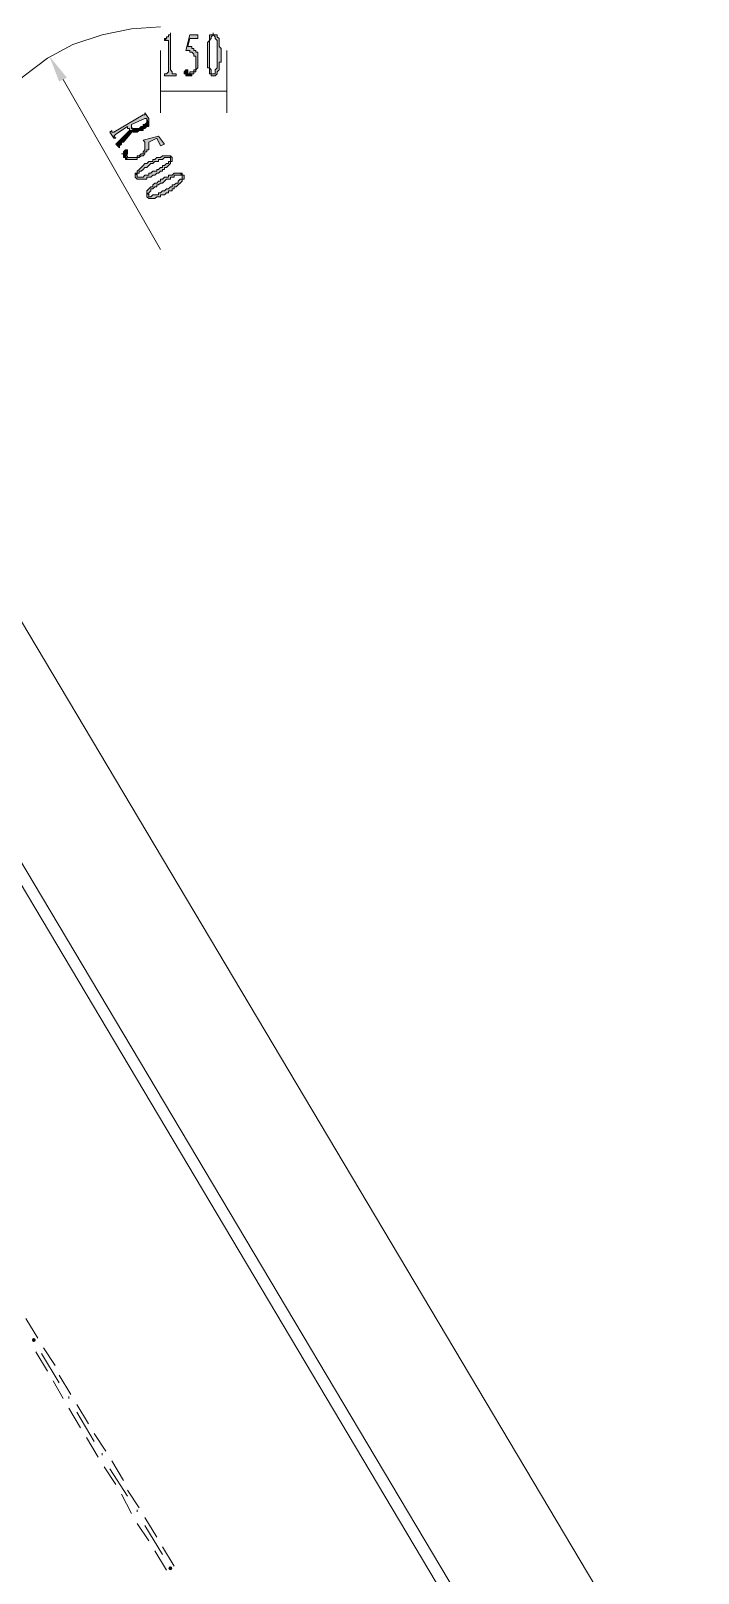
# Model space of a CAD drawing. Header units: millimetres. Extents: x 6 to 291, y 4 to 206.
# Drawn here: x 86.59 to 101.07, y 121.69 to 155.15 of the extents above; entities that cross this region are included whole.
import ezdxf

# ---------------------------------------------------------------- set-up
doc = ezdxf.new("R2010")
doc.units = ezdxf.units.MM
doc.layers.add('C00-00-00', color=7, linetype='Continuous')

msp = doc.modelspace()

# ---------------------------------------------------------------- hatches: boundary and pattern name
at = {"layer": 'C00-00-00'}
h = msp.add_hatch(color=256, dxfattribs=at)
h.dxf.hatch_style = 2
h.paths.add_polyline_path([(89.492664, 154.982336), (89.492664, 154.940001), (89.534998, 154.940001)])
h = msp.add_hatch(color=256, dxfattribs=at)
h.dxf.hatch_style = 2
h.paths.add_polyline_path([(89.619667, 155.109335), (89.619667, 155.067001), (89.577334, 155.067001), (89.577334, 155.024668), (89.535, 155.024668), (89.535, 154.982335), (89.492667, 154.982335), (89.535, 154.940001), (89.577334, 154.940001), (89.577334, 154.262668), (89.535, 154.220335), (89.492667, 154.220335), (89.492667, 154.178001), (89.746667, 154.178001), (89.746667, 154.220335), (89.662, 154.220335), (89.662, 154.262668), (89.619667, 154.305001)])
h = msp.add_hatch(color=256, dxfattribs=at)
h.dxf.hatch_style = 2
h.paths.add_polyline_path([(90.212331, 155.067004), (90.042998, 155.067004), (89.958331, 154.728338), (90.000664, 154.728338), (90.042998, 154.728338), (90.042998, 154.686004), (90.085331, 154.686004), (90.127664, 154.643671), (90.127664, 154.601338), (90.169998, 154.601338), (90.169998, 154.559004), (90.169998, 154.516671), (90.169998, 154.389671), (90.169998, 154.347338), (90.169998, 154.305004), (90.127664, 154.305004), (90.127664, 154.262671), (90.085331, 154.262671), (90.042998, 154.262671), (90.042998, 154.220338), (90.000664, 154.220338), (90.127664, 154.220338), (90.127664, 154.262671), (90.169998, 154.262671), (90.169998, 154.305004), (90.212331, 154.347338), (90.212331, 154.432004), (90.212331, 154.474338), (90.212331, 154.516671), (90.212331, 154.559004), (90.212331, 154.686004), (90.169998, 154.686004), (90.169998, 154.728338), (90.127664, 154.728338), (90.127664, 154.770671), (90.085331, 154.770671), (90.085331, 154.813004), (90.042998, 154.813004), (90.000664, 154.813004), (90.042998, 154.982338), (90.212331, 154.982338)])
h = msp.add_hatch(color=256, dxfattribs=at)
h.dxf.hatch_style = 2
h.paths.add_polyline_path([(90.466337, 155.067004), (90.466337, 155.024671), (90.466337, 154.982338), (90.466337, 154.940004), (90.424003, 154.897671), (90.424003, 154.770671), (90.424003, 154.516671), (90.424003, 154.474338), (90.424003, 154.389671), (90.424003, 154.347338), (90.466337, 154.347338), (90.466337, 154.305004), (90.466337, 154.262671), (90.466337, 154.220338), (90.551003, 154.220338), (90.50867, 154.220338), (90.50867, 154.262671), (90.50867, 154.305004), (90.466337, 154.347338), (90.466337, 154.516671), (90.466337, 154.770671), (90.466337, 154.940004), (90.50867, 154.982338), (90.50867, 155.024671), (90.551003, 155.067004)])
h = msp.add_hatch(color=256, dxfattribs=at)
h.dxf.hatch_style = 2
h.paths.add_polyline_path([(90.550997, 155.109335), (90.550997, 155.067001), (90.508664, 155.067001), (90.466331, 155.067001), (90.550997, 155.067001), (90.593331, 155.024668), (90.593331, 154.982335), (90.635664, 154.940001), (90.635664, 154.813001), (90.635664, 154.770668), (90.635664, 154.643668), (90.635664, 154.474335), (90.635664, 154.347335), (90.593331, 154.305001), (90.593331, 154.262668), (90.593331, 154.220335), (90.550997, 154.220335), (90.466331, 154.220335), (90.508664, 154.220335), (90.508664, 154.178001), (90.550997, 154.178001), (90.593331, 154.178001), (90.635664, 154.220335), (90.635664, 154.262668), (90.677997, 154.305001), (90.677997, 154.347335), (90.677997, 154.474335), (90.720331, 154.474335), (90.720331, 154.770668), (90.677997, 154.813001), (90.677997, 154.897668), (90.677997, 154.982335), (90.635664, 155.024668), (90.635664, 155.067001), (90.593331, 155.067001), (90.550997, 155.067001)])
h = msp.add_hatch(color=256, dxfattribs=at)
h.dxf.hatch_style = 2
h.paths.add_polyline_path([(87.375997, 154.13567), (87.206668, 154.051001), (86.994997, 154.601335)])
h = msp.add_hatch(color=256, dxfattribs=at)
h.dxf.hatch_style = 2
h.paths.add_polyline_path([(89.958333, 154.305003), (89.916, 154.26267), (89.916, 154.220336), (89.958333, 154.220336), (89.958333, 154.178003), (90.085333, 154.178003), (90.085333, 154.220336), (90.127667, 154.220336), (90.000667, 154.220336), (90.000667, 154.26267), (90.000667, 154.305003)])
h = msp.add_hatch(color=256, dxfattribs=at)
h.dxf.hatch_style = 2
h.paths.add_polyline_path([(89.153998, 153.24667), (89.069331, 153.37367), (89.069331, 153.331336), (89.026998, 153.331336), (88.391998, 152.950336), (88.349664, 152.950336), (88.349664, 152.99267), (88.307331, 152.950336), (88.391998, 152.823336), (88.434331, 152.823336), (88.391998, 152.86567), (88.434331, 152.908003), (88.688331, 153.077336), (88.688331, 153.035003), (88.730664, 153.035003), (88.730664, 152.99267), (88.815331, 152.99267), (88.772998, 153.077336), (88.772998, 153.11967), (89.069331, 153.24667), (89.111664, 153.24667), (89.153998, 153.11967)])
h = msp.add_hatch(color=256, dxfattribs=at)
h.dxf.hatch_style = 2
h.paths.add_polyline_path([(88.815331, 152.992668), (88.730665, 152.992668), (88.434331, 152.696335), (88.518998, 152.611668), (88.518998, 152.654001), (88.561331, 152.696335), (88.561331, 152.738668), (88.603665, 152.738668)])
h = msp.add_hatch(color=256, dxfattribs=at)
h.dxf.hatch_style = 2
h.paths.add_polyline_path([(89.153998, 153.119671), (89.111664, 153.246671), (89.111664, 153.204338), (89.111664, 153.162004), (89.069331, 153.119671), (89.026998, 153.119671), (89.026998, 153.077338), (88.984664, 153.077338), (88.942331, 153.035004), (88.899998, 153.035004), (88.815331, 153.035004), (88.772998, 153.035004), (88.772998, 153.077338), (88.815331, 152.992671), (88.815331, 152.950338), (88.857664, 152.950338), (88.899998, 152.950338), (88.942331, 152.992671), (88.984664, 152.992671), (89.026998, 152.992671), (89.026998, 153.035004), (89.069331, 153.035004), (89.111664, 153.077338), (89.153998, 153.077338)])
h = msp.add_hatch(color=256, dxfattribs=at)
h.dxf.hatch_style = 2
h.paths.add_polyline_path([(89.492664, 152.696336), (89.365664, 152.865669), (89.026997, 152.781003), (89.069331, 152.738669), (89.069331, 152.696336), (89.069331, 152.611669), (89.069331, 152.569336), (89.026997, 152.527003), (89.026997, 152.484669), (88.984664, 152.484669), (88.942331, 152.442336), (88.899997, 152.442336), (88.899997, 152.400003), (88.857664, 152.400003), (88.815331, 152.400003), (88.688331, 152.400003), (88.688331, 152.442336), (88.645997, 152.442336), (88.688331, 152.357669), (88.730664, 152.357669), (88.772997, 152.357669), (88.815331, 152.357669), (88.899997, 152.357669), (88.899997, 152.400003), (88.942331, 152.400003), (88.984664, 152.442336), (89.026997, 152.442336), (89.069331, 152.484669), (89.069331, 152.527003), (89.111664, 152.527003), (89.111664, 152.569336), (89.153997, 152.569336), (89.153997, 152.611669), (89.153997, 152.654003), (89.153997, 152.696336), (89.153997, 152.738669), (89.323331, 152.823336), (89.407997, 152.654003)])
h = msp.add_hatch(color=256, dxfattribs=at)
h.dxf.hatch_style = 2
h.paths.add_polyline_path([(88.688337, 152.527003), (88.688337, 152.569336), (88.646003, 152.569336), (88.60367, 152.527003), (88.60367, 152.484669), (88.561337, 152.484669), (88.60367, 152.484669), (88.60367, 152.442336), (88.60367, 152.400003), (88.646003, 152.400003), (88.646003, 152.357669), (88.688337, 152.357669), (88.646003, 152.442336), (88.688337, 152.484669)])
h = msp.add_hatch(color=256, dxfattribs=at)
h.dxf.hatch_style = 2
h.paths.add_polyline_path([(89.619667, 152.442334), (89.577334, 152.442334), (89.535, 152.442334), (89.450334, 152.442334), (89.408, 152.400001), (89.365667, 152.400001), (89.323334, 152.400001), (89.281, 152.357668), (89.238667, 152.357668), (89.238667, 152.315334), (89.196334, 152.315334), (89.154, 152.315334), (89.111667, 152.273001), (89.069334, 152.273001), (89.027, 152.230668), (88.984667, 152.188334), (88.942334, 152.146001), (88.9, 152.103668), (88.9, 152.061334), (88.857667, 152.061334), (88.9, 152.019001), (88.9, 152.061334), (88.942334, 152.061334), (88.942334, 152.103668), (88.984667, 152.103668), (89.027, 152.146001), (89.069334, 152.188334), (89.111667, 152.188334), (89.154, 152.230668), (89.196334, 152.273001), (89.238667, 152.273001), (89.281, 152.315334), (89.323334, 152.315334), (89.365667, 152.315334), (89.365667, 152.357668), (89.408, 152.357668), (89.450334, 152.357668), (89.492667, 152.400001), (89.535, 152.400001), (89.619667, 152.400001)])
h = msp.add_hatch(color=256, dxfattribs=at)
h.dxf.hatch_style = 2
h.paths.add_polyline_path([(89.662001, 152.400004), (89.619668, 152.442337), (89.619668, 152.400004), (89.619668, 152.35767), (89.619668, 152.315337), (89.577335, 152.315337), (89.577335, 152.273004), (89.535001, 152.273004), (89.492668, 152.23067), (89.450335, 152.23067), (89.450335, 152.188337), (89.408001, 152.188337), (89.365668, 152.146004), (89.323335, 152.146004), (89.323335, 152.10367), (89.281001, 152.10367), (89.238668, 152.10367), (89.196335, 152.061337), (89.154001, 152.061337), (89.154001, 152.019004), (89.111668, 152.019004), (89.069335, 152.019004), (89.027001, 151.97667), (88.984668, 151.97667), (88.942335, 151.97667), (88.900001, 151.97667), (88.900001, 152.019004), (88.857668, 152.061337), (88.857668, 151.97667), (88.900001, 151.934337), (88.942335, 151.934337), (89.027001, 151.934337), (89.069335, 151.934337), (89.111668, 151.934337), (89.111668, 151.97667), (89.154001, 151.97667), (89.196335, 151.97667), (89.238668, 152.019004), (89.281001, 152.019004), (89.323335, 152.061337), (89.365668, 152.061337), (89.408001, 152.10367), (89.450335, 152.10367), (89.450335, 152.146004), (89.492668, 152.146004), (89.492668, 152.188337), (89.535001, 152.188337), (89.577335, 152.23067), (89.619668, 152.273004), (89.619668, 152.315337), (89.662001, 152.315337)])
h = msp.add_hatch(color=256, dxfattribs=at)
h.dxf.hatch_style = 2
h.paths.add_polyline_path([(89.83133, 152.061338), (89.788997, 152.061338), (89.70433, 152.061338), (89.661997, 152.019004), (89.619664, 152.019004), (89.57733, 152.019004), (89.57733, 151.976671), (89.534997, 151.976671), (89.492664, 151.976671), (89.45033, 151.934338), (89.407997, 151.934338), (89.407997, 151.892004), (89.365664, 151.892004), (89.32333, 151.849671), (89.280997, 151.849671), (89.238664, 151.807338), (89.238664, 151.765004), (89.19633, 151.765004), (89.153997, 151.722671), (89.111664, 151.680338), (89.111664, 151.638004), (89.153997, 151.595671), (89.153997, 151.638004), (89.19633, 151.680338), (89.19633, 151.722671), (89.238664, 151.722671), (89.280997, 151.765004), (89.32333, 151.765004), (89.32333, 151.807338), (89.365664, 151.807338), (89.407997, 151.849671), (89.45033, 151.849671), (89.492664, 151.892004), (89.534997, 151.934338), (89.57733, 151.934338), (89.619664, 151.934338), (89.619664, 151.976671), (89.661997, 151.976671), (89.70433, 151.976671), (89.70433, 152.019004), (89.788997, 152.019004), (89.83133, 152.019004), (89.873664, 152.019004)])
h = msp.add_hatch(color=256, dxfattribs=at)
h.dxf.hatch_style = 2
h.paths.add_polyline_path([(89.915999, 152.019003), (89.873666, 152.019003), (89.873666, 152.061337), (89.831332, 152.061337), (89.873666, 152.019003), (89.873666, 151.934337), (89.831332, 151.934337), (89.788999, 151.892003), (89.788999, 151.84967), (89.746666, 151.84967), (89.704332, 151.807337), (89.661999, 151.807337), (89.661999, 151.765003), (89.619666, 151.765003), (89.577332, 151.72267), (89.534999, 151.72267), (89.492666, 151.680337), (89.450332, 151.680337), (89.407999, 151.638003), (89.365666, 151.638003), (89.365666, 151.59567), (89.323332, 151.59567), (89.280999, 151.59567), (89.238666, 151.59567), (89.196332, 151.553337), (89.153999, 151.553337), (89.153999, 151.59567), (89.111666, 151.638003), (89.111666, 151.553337), (89.153999, 151.511003), (89.280999, 151.511003), (89.323332, 151.553337), (89.365666, 151.553337), (89.407999, 151.553337), (89.407999, 151.59567), (89.450332, 151.59567), (89.492666, 151.59567), (89.534999, 151.638003), (89.577332, 151.638003), (89.577332, 151.680337), (89.619666, 151.680337), (89.661999, 151.680337), (89.661999, 151.72267), (89.704332, 151.72267), (89.704332, 151.765003), (89.746666, 151.765003), (89.788999, 151.807337), (89.831332, 151.84967), (89.873666, 151.892003), (89.873666, 151.934337), (89.915999, 151.934337)])
h = msp.add_hatch(color=256, dxfattribs=at)
h.dxf.hatch_style = 2
h.paths.add_polyline_path([(86.65633, 126.788336), (86.626433, 126.7759), (86.613997, 126.746002), (86.626433, 126.716104), (86.65633, 126.703669), (86.686228, 126.716104), (86.698664, 126.746002), (86.686228, 126.7759)])
h = msp.add_hatch(color=256, dxfattribs=at)
h.dxf.hatch_style = 2
h.paths.add_polyline_path([(89.619667, 121.835335), (89.589769, 121.8229), (89.577334, 121.793002), (89.589769, 121.763104), (89.619667, 121.750669), (89.649565, 121.763104), (89.662, 121.793002), (89.649565, 121.8229)])

# ---------------------------------------------------------------- linework, layer by layer
at = {"layer": 'C00-00-00', "lineweight": 5}
for points in [[(89.408003, 155.236338), (88.773003, 155.194004), (88.138003, 155.067004), (87.503003, 154.855338), (86.95267, 154.559004), (86.44467, 154.178004), (85.93667, 153.754671), (85.55567, 153.289004), (85.17467, 152.738671)], [(89.408003, 154.728334), (89.408003, 153.373669)], [(90.847329, 154.728334), (90.847329, 153.373669)], [(89.408003, 150.410336), (87.291337, 154.093336)], [(90.847329, 153.839334), (89.408003, 153.839334)], [(80.899003, 151.553334), (134.577671, 61.341007)], [(80.644997, 146.261667), (129.286004, 64.473665)], [(81.364664, 145.542004), (129.540002, 64.600675)], [(86.487001, 127.211672), (86.740999, 126.788336)], [(86.868002, 126.576673), (87.122, 126.195672)], [(86.698665, 126.492004), (86.952671, 126.068669)], [(87.206668, 125.814672), (86.825668, 126.44967)], [(87.079665, 125.857006), (87.291337, 125.476005)], [(87.206668, 125.984001), (87.460666, 125.560666)], [(87.418332, 125.476005), (87.418332, 125.51834)], [(87.418332, 125.264334), (87.672329, 124.840999)], [(87.587669, 125.349002), (87.841667, 124.925668)], [(87.96867, 124.544667), (87.587669, 125.179665)], [(87.799332, 124.629336), (88.05333, 124.206001)], [(87.96867, 124.714004), (88.222667, 124.333004)], [(88.137999, 124.248335), (88.137999, 124.290669)], [(88.180333, 123.994337), (88.434331, 123.613336)], [(88.688337, 123.359339), (88.307336, 123.952003)], [(88.34967, 124.121332), (88.603668, 123.698005)], [(88.688337, 123.486333), (88.942334, 123.105333)], [(88.561334, 123.401673), (88.772997, 122.978338)], [(88.9, 123.020672), (88.9, 123.062999)], [(89.069337, 122.893669), (89.323335, 122.470334)], [(88.9, 122.766666), (89.153998, 122.385666)], [(89.45033, 122.089334), (89.069337, 122.724332)], [(89.281001, 122.174002), (89.534998, 121.750668)], [(89.45033, 122.258671), (89.704336, 121.835336)]]:
    msp.add_lwpolyline(points, dxfattribs=at)
at = {"layer": 'C00-00-00', "lineweight": 13}
for points in [[(89.492664, 154.982336), (89.492664, 154.940001), (89.534998, 154.940001)], [(89.619667, 155.109335), (89.619667, 155.067001), (89.577334, 155.067001), (89.577334, 155.024668), (89.535, 155.024668), (89.535, 154.982335), (89.492667, 154.982335), (89.535, 154.940001), (89.577334, 154.940001), (89.577334, 154.262668), (89.535, 154.220335), (89.492667, 154.220335), (89.492667, 154.178001), (89.746667, 154.178001), (89.746667, 154.220335), (89.662, 154.220335), (89.662, 154.262668), (89.619667, 154.305001)], [(90.212331, 155.067004), (90.042998, 155.067004), (89.958331, 154.728338), (90.000664, 154.728338), (90.042998, 154.728338), (90.042998, 154.686004), (90.085331, 154.686004), (90.127664, 154.643671), (90.127664, 154.601338), (90.169998, 154.601338), (90.169998, 154.559004), (90.169998, 154.516671), (90.169998, 154.389671), (90.169998, 154.347338), (90.169998, 154.305004), (90.127664, 154.305004), (90.127664, 154.262671), (90.085331, 154.262671), (90.042998, 154.262671), (90.042998, 154.220338), (90.000664, 154.220338), (90.127664, 154.220338), (90.127664, 154.262671), (90.169998, 154.262671), (90.169998, 154.305004), (90.212331, 154.347338), (90.212331, 154.432004), (90.212331, 154.474338), (90.212331, 154.516671), (90.212331, 154.559004), (90.212331, 154.686004), (90.169998, 154.686004), (90.169998, 154.728338), (90.127664, 154.728338), (90.127664, 154.770671), (90.085331, 154.770671), (90.085331, 154.813004), (90.042998, 154.813004), (90.000664, 154.813004), (90.042998, 154.982338), (90.212331, 154.982338)], [(90.466337, 155.067004), (90.466337, 155.024671), (90.466337, 154.982338), (90.466337, 154.940004), (90.424003, 154.897671), (90.424003, 154.770671), (90.424003, 154.516671), (90.424003, 154.474338), (90.424003, 154.389671), (90.424003, 154.347338), (90.466337, 154.347338), (90.466337, 154.305004), (90.466337, 154.262671), (90.466337, 154.220338), (90.551003, 154.220338), (90.50867, 154.220338), (90.50867, 154.262671), (90.50867, 154.305004), (90.466337, 154.347338), (90.466337, 154.516671), (90.466337, 154.770671), (90.466337, 154.940004), (90.50867, 154.982338), (90.50867, 155.024671), (90.551003, 155.067004)], [(90.550997, 155.109335), (90.550997, 155.067001), (90.508664, 155.067001), (90.466331, 155.067001), (90.550997, 155.067001), (90.593331, 155.024668), (90.593331, 154.982335), (90.635664, 154.940001), (90.635664, 154.813001), (90.635664, 154.770668), (90.635664, 154.643668), (90.635664, 154.474335), (90.635664, 154.347335), (90.593331, 154.305001), (90.593331, 154.262668), (90.593331, 154.220335), (90.550997, 154.220335), (90.466331, 154.220335), (90.508664, 154.220335), (90.508664, 154.178001), (90.550997, 154.178001), (90.593331, 154.178001), (90.635664, 154.220335), (90.635664, 154.262668), (90.677997, 154.305001), (90.677997, 154.347335), (90.677997, 154.474335), (90.720331, 154.474335), (90.720331, 154.770668), (90.677997, 154.813001), (90.677997, 154.897668), (90.677997, 154.982335), (90.635664, 155.024668), (90.635664, 155.067001), (90.593331, 155.067001), (90.550997, 155.067001)], [(89.958333, 154.305003), (89.916, 154.26267), (89.916, 154.220336), (89.958333, 154.220336), (89.958333, 154.178003), (90.085333, 154.178003), (90.085333, 154.220336), (90.127667, 154.220336), (90.000667, 154.220336), (90.000667, 154.26267), (90.000667, 154.305003)], [(89.153998, 153.24667), (89.069331, 153.37367), (89.069331, 153.331336), (89.026998, 153.331336), (88.391998, 152.950336), (88.349664, 152.950336), (88.349664, 152.99267), (88.307331, 152.950336), (88.391998, 152.823336), (88.434331, 152.823336), (88.391998, 152.86567), (88.434331, 152.908003), (88.688331, 153.077336), (88.688331, 153.035003), (88.730664, 153.035003), (88.730664, 152.99267), (88.815331, 152.99267), (88.772998, 153.077336), (88.772998, 153.11967), (89.069331, 153.24667), (89.111664, 153.24667), (89.153998, 153.11967)], [(88.815331, 152.992668), (88.730665, 152.992668), (88.434331, 152.696335), (88.518998, 152.611668), (88.518998, 152.654001), (88.561331, 152.696335), (88.561331, 152.738668), (88.603665, 152.738668)], [(89.153998, 153.119671), (89.111664, 153.246671), (89.111664, 153.204338), (89.111664, 153.162004), (89.069331, 153.119671), (89.026998, 153.119671), (89.026998, 153.077338), (88.984664, 153.077338), (88.942331, 153.035004), (88.899998, 153.035004), (88.815331, 153.035004), (88.772998, 153.035004), (88.772998, 153.077338), (88.815331, 152.992671), (88.815331, 152.950338), (88.857664, 152.950338), (88.899998, 152.950338), (88.942331, 152.992671), (88.984664, 152.992671), (89.026998, 152.992671), (89.026998, 153.035004), (89.069331, 153.035004), (89.111664, 153.077338), (89.153998, 153.077338)], [(89.492664, 152.696336), (89.365664, 152.865669), (89.026997, 152.781003), (89.069331, 152.738669), (89.069331, 152.696336), (89.069331, 152.611669), (89.069331, 152.569336), (89.026997, 152.527003), (89.026997, 152.484669), (88.984664, 152.484669), (88.942331, 152.442336), (88.899997, 152.442336), (88.899997, 152.400003), (88.857664, 152.400003), (88.815331, 152.400003), (88.688331, 152.400003), (88.688331, 152.442336), (88.645997, 152.442336), (88.688331, 152.357669), (88.730664, 152.357669), (88.772997, 152.357669), (88.815331, 152.357669), (88.899997, 152.357669), (88.899997, 152.400003), (88.942331, 152.400003), (88.984664, 152.442336), (89.026997, 152.442336), (89.069331, 152.484669), (89.069331, 152.527003), (89.111664, 152.527003), (89.111664, 152.569336), (89.153997, 152.569336), (89.153997, 152.611669), (89.153997, 152.654003), (89.153997, 152.696336), (89.153997, 152.738669), (89.323331, 152.823336), (89.407997, 152.654003)], [(88.688337, 152.527003), (88.688337, 152.569336), (88.646003, 152.569336), (88.60367, 152.527003), (88.60367, 152.484669), (88.561337, 152.484669), (88.60367, 152.484669), (88.60367, 152.442336), (88.60367, 152.400003), (88.646003, 152.400003), (88.646003, 152.357669), (88.688337, 152.357669), (88.646003, 152.442336), (88.688337, 152.484669)], [(89.619667, 152.442334), (89.577334, 152.442334), (89.535, 152.442334), (89.450334, 152.442334), (89.408, 152.400001), (89.365667, 152.400001), (89.323334, 152.400001), (89.281, 152.357668), (89.238667, 152.357668), (89.238667, 152.315334), (89.196334, 152.315334), (89.154, 152.315334), (89.111667, 152.273001), (89.069334, 152.273001), (89.027, 152.230668), (88.984667, 152.188334), (88.942334, 152.146001), (88.9, 152.103668), (88.9, 152.061334), (88.857667, 152.061334), (88.9, 152.019001), (88.9, 152.061334), (88.942334, 152.061334), (88.942334, 152.103668), (88.984667, 152.103668), (89.027, 152.146001), (89.069334, 152.188334), (89.111667, 152.188334), (89.154, 152.230668), (89.196334, 152.273001), (89.238667, 152.273001), (89.281, 152.315334), (89.323334, 152.315334), (89.365667, 152.315334), (89.365667, 152.357668), (89.408, 152.357668), (89.450334, 152.357668), (89.492667, 152.400001), (89.535, 152.400001), (89.619667, 152.400001)], [(89.662001, 152.400004), (89.619668, 152.442337), (89.619668, 152.400004), (89.619668, 152.35767), (89.619668, 152.315337), (89.577335, 152.315337), (89.577335, 152.273004), (89.535001, 152.273004), (89.492668, 152.23067), (89.450335, 152.23067), (89.450335, 152.188337), (89.408001, 152.188337), (89.365668, 152.146004), (89.323335, 152.146004), (89.323335, 152.10367), (89.281001, 152.10367), (89.238668, 152.10367), (89.196335, 152.061337), (89.154001, 152.061337), (89.154001, 152.019004), (89.111668, 152.019004), (89.069335, 152.019004), (89.027001, 151.97667), (88.984668, 151.97667), (88.942335, 151.97667), (88.900001, 151.97667), (88.900001, 152.019004), (88.857668, 152.061337), (88.857668, 151.97667), (88.900001, 151.934337), (88.942335, 151.934337), (89.027001, 151.934337), (89.069335, 151.934337), (89.111668, 151.934337), (89.111668, 151.97667), (89.154001, 151.97667), (89.196335, 151.97667), (89.238668, 152.019004), (89.281001, 152.019004), (89.323335, 152.061337), (89.365668, 152.061337), (89.408001, 152.10367), (89.450335, 152.10367), (89.450335, 152.146004), (89.492668, 152.146004), (89.492668, 152.188337), (89.535001, 152.188337), (89.577335, 152.23067), (89.619668, 152.273004), (89.619668, 152.315337), (89.662001, 152.315337)], [(89.83133, 152.061338), (89.788997, 152.061338), (89.70433, 152.061338), (89.661997, 152.019004), (89.619664, 152.019004), (89.57733, 152.019004), (89.57733, 151.976671), (89.534997, 151.976671), (89.492664, 151.976671), (89.45033, 151.934338), (89.407997, 151.934338), (89.407997, 151.892004), (89.365664, 151.892004), (89.32333, 151.849671), (89.280997, 151.849671), (89.238664, 151.807338), (89.238664, 151.765004), (89.19633, 151.765004), (89.153997, 151.722671), (89.111664, 151.680338), (89.111664, 151.638004), (89.153997, 151.595671), (89.153997, 151.638004), (89.19633, 151.680338), (89.19633, 151.722671), (89.238664, 151.722671), (89.280997, 151.765004), (89.32333, 151.765004), (89.32333, 151.807338), (89.365664, 151.807338), (89.407997, 151.849671), (89.45033, 151.849671), (89.492664, 151.892004), (89.534997, 151.934338), (89.57733, 151.934338), (89.619664, 151.934338), (89.619664, 151.976671), (89.661997, 151.976671), (89.70433, 151.976671), (89.70433, 152.019004), (89.788997, 152.019004), (89.83133, 152.019004), (89.873664, 152.019004)], [(89.915999, 152.019003), (89.873666, 152.019003), (89.873666, 152.061337), (89.831332, 152.061337), (89.873666, 152.019003), (89.873666, 151.934337), (89.831332, 151.934337), (89.788999, 151.892003), (89.788999, 151.84967), (89.746666, 151.84967), (89.704332, 151.807337), (89.661999, 151.807337), (89.661999, 151.765003), (89.619666, 151.765003), (89.577332, 151.72267), (89.534999, 151.72267), (89.492666, 151.680337), (89.450332, 151.680337), (89.407999, 151.638003), (89.365666, 151.638003), (89.365666, 151.59567), (89.323332, 151.59567), (89.280999, 151.59567), (89.238666, 151.59567), (89.196332, 151.553337), (89.153999, 151.553337), (89.153999, 151.59567), (89.111666, 151.638003), (89.111666, 151.553337), (89.153999, 151.511003), (89.280999, 151.511003), (89.323332, 151.553337), (89.365666, 151.553337), (89.407999, 151.553337), (89.407999, 151.59567), (89.450332, 151.59567), (89.492666, 151.59567), (89.534999, 151.638003), (89.577332, 151.638003), (89.577332, 151.680337), (89.619666, 151.680337), (89.661999, 151.680337), (89.661999, 151.72267), (89.704332, 151.72267), (89.704332, 151.765003), (89.746666, 151.765003), (89.788999, 151.807337), (89.831332, 151.84967), (89.873666, 151.892003), (89.873666, 151.934337), (89.915999, 151.934337)]]:
    msp.add_lwpolyline(points, close=True, dxfattribs=at)

doc.saveas('drawing.dxf')
